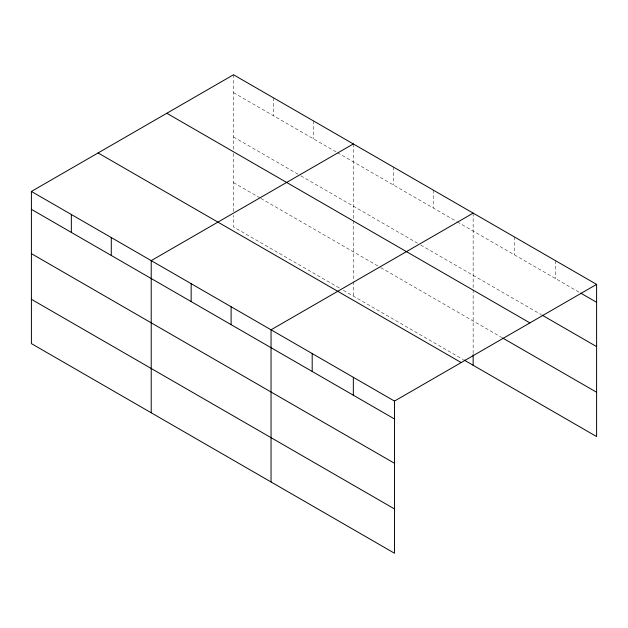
<?xml version="1.0" encoding="UTF-8"?>
<svg xmlns="http://www.w3.org/2000/svg" width="628" height="628" viewBox="0 0 628 628"><rect width="100%" height="100%" fill="white"/><g stroke="black" fill="none" stroke-linecap="round" stroke-linejoin="round"><path stroke-width="0.47" stroke-dasharray="3.14 2.35" d="M233.506 92.661L336.687 152.235M337.519 152.714L456.509 221.409M457.341 221.896L579.801 292.601M233.506 136.967L300.074 175.4M300.906 175.879L417.4 243.138M420.729 245.061L541.171 314.597M233.506 182.615L260.133 197.993M260.965 198.472L379.956 267.167M380.788 267.646L501.701 337.456M339.183 287.93L233.506 226.92L233.506 215.365M343.343 290.332L463.166 359.514M555.45 260.636L555.45 278.534M514.301 236.874L514.301 254.78M473.151 213.12L473.151 288.919M473.151 289.893L473.151 353.721M433.21 190.056L433.21 207.962M393.269 167.001L393.269 184.899M353.329 143.938L353.329 219.745M353.329 220.718L353.329 280.692M353.329 281.65L353.329 296.102M313.388 120.882L313.388 138.78M273.447 97.819L273.447 115.725M233.506 74.763L233.506 149.597M233.506 153.483L233.506 211.51"/><path stroke-width="0.94" d="M31.4 191.446L394.494 401.08L394.494 553.237L31.4 343.61L31.4 191.446L233.506 74.763L596.6 284.39L596.6 436.554L463.998 359.993M353.329 143.938L151.222 260.628L151.222 412.784M473.151 213.12L271.045 329.802L271.045 481.966M394.494 401.08L596.6 284.39M580.641 293.08L596.6 302.296M542.011 315.083L596.6 346.601M166.812 113.268L529.906 322.902M502.541 337.942L596.6 392.249M98.094 152.942L461.188 362.576M31.4 209.352L394.494 418.978M31.4 253.657L394.494 463.283M31.4 299.305L394.494 508.931M473.151 354.687L473.151 365.276M353.344 377.318L353.344 395.224M312.195 353.564L312.195 371.462M231.104 306.747L231.104 324.645M191.163 283.683L191.163 301.589M111.282 237.565L111.282 255.47M71.341 214.509L71.341 232.407"/></g></svg>
